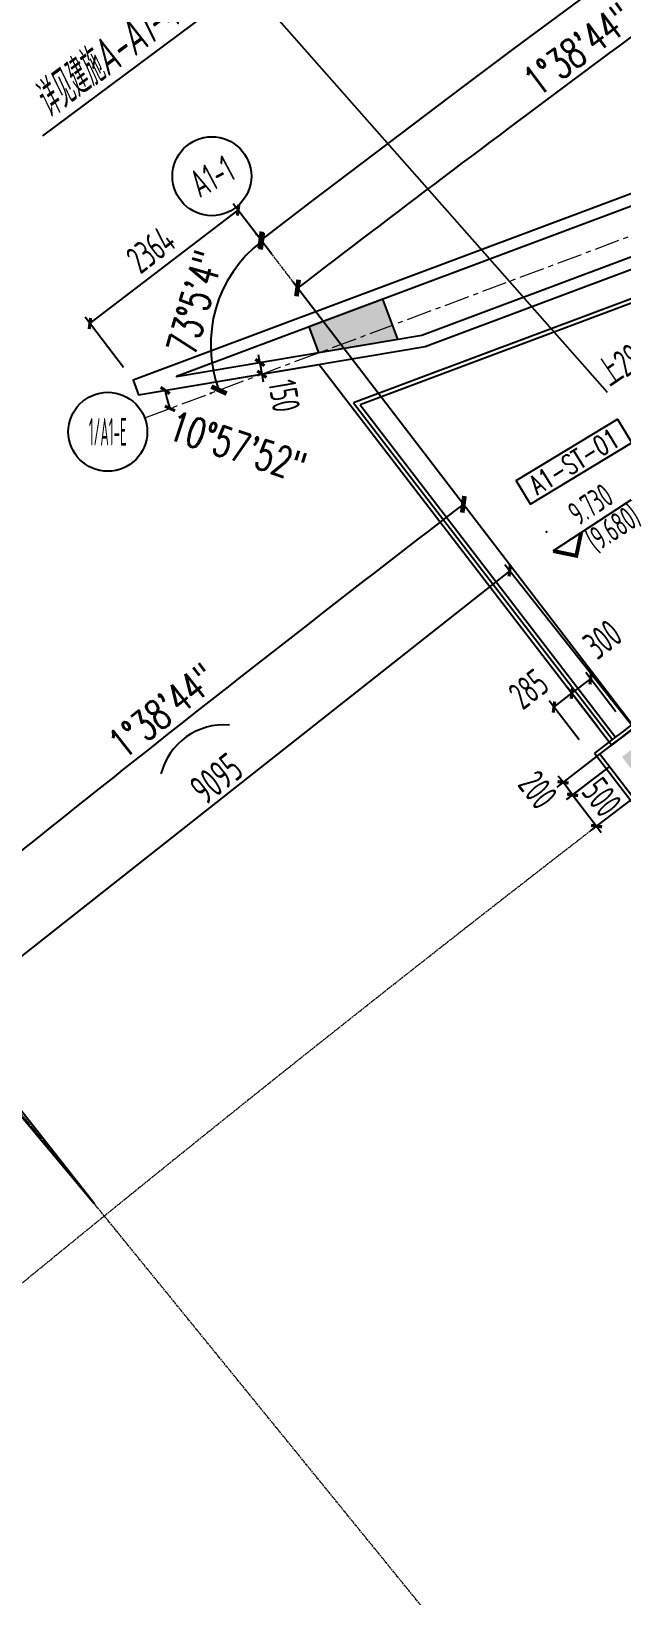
# Model space of a CAD drawing. Header units: millimetres. Extents: x 0 to 12110233, y -6694180 to 0.
# Drawn here: x 11578062 to 11585541, y -6453222 to -6433400 of the extents above; entities that cross this region are included whole.
import ezdxf
from ezdxf.enums import TextEntityAlignment as Align

# ---------------------------------------------------------------- set-up
doc = ezdxf.new("R2010")
doc.units = ezdxf.units.MM
doc.header["$LTSCALE"] = 10
doc.linetypes.add('A1-RG-AXIS-3~4F$0$CENTER', pattern=[50.8, 31.75, -6.35, 6.35, -6.35])
for name, color, linetype in [('A1-RD-3F$0$A-louban', 5, 'Continuous'), ('A1-RG-AXIS-3~4F$0$A-COLU-HATH', 8, 'Continuous'), ('A1-RG-AXIS-3~4F$0$A-COLUMN', 7, 'Continuous'), ('A1-RG-AXIS-3~4F$0$A-DIMS-100', 1, 'Continuous'), ('A1-RG-AXIS-3~4F$0$A-SYMB-NAME', 13, 'Continuous'), ('A1-RG-AXIS-3~4F$0$A2-RG-AXIS-150$0$A-DIMS-100', 1, 'Continuous'), ('A1-RG-AXIS-3~4F$0$A2-RG-AXIS-150$0$A-SYMB', 4, 'Continuous'), ('A1-RI-F3$0$$1$A-SYMB-NUMB-T', 4, 'Continuous'), ('A1-RI-F3$0$$3$A-SYMB', 4, 'Continuous'), ('A1-RI-F3$0$A-DIMS-1：100', 1, 'Continuous'), ('A1-RI-F3$0$A-STRS-HRAL', 3, 'Continuous'), ('A1-RI-F3$0$A-SYMB', 4, 'Continuous'), ('A1-RI-F3$0$A-SYMB-NAME', 4, 'Continuous'), ('A1-RI-F3$0$A-TEXT', 4, 'Continuous'), ('A1-RI-F3$0$A-TEXT1', 4, 'Continuous'), ('A1-RI-F3$0$A-WALL', 7, 'Continuous'), ('A1-RI-F3$0$A2-RG-AXIS-150$0$A-DIMS-100', 1, 'Continuous'), ('A1-RI-F3$0$外保温', 41, 'Continuous')]:
    doc.layers.add(name, color=color, linetype=linetype)
doc.layers.add('A1-RD-3F$0$A-WALL', color=7, linetype='Continuous', lineweight=9)
doc.layers.add('A1-RG-AXIS-3~4F$0$A-GRID', color=1, linetype='A1-RG-AXIS-3~4F$0$CENTER', lineweight=9)
doc.styles.add('A1-RG-AXIS-3~4F$0$A1-RG-AXIS$0$XD2008', font='xd-hzs.shx', dxfattribs={"width": 0.7, "bigfont": 'xd-hztxt.shx'})
doc.styles.add('A1-RG-AXIS-3~4F$0$A2-RG-AXIS-150$0$XD2008', font='romans.shx', dxfattribs={"width": 0.7})
doc.styles.add('A1-RG-AXIS-3~4F$0$XD2008', font='xd-hzs.shx', dxfattribs={"width": 0.7, "bigfont": 'xd-hztxt.shx'})
doc.styles.add('A1-RI-F3$0$$1$ECADI-TXT', font='simplex.shx', dxfattribs={"bigfont": 'hztxt.shx'})
doc.styles.add('A1-RI-F3$0$A2-RG-AXIS-150$0$XD2008', font='romans.shx', dxfattribs={"width": 0.7})
doc.styles.add('A1-RI-F3$0$ECADI', font='gbeitc.shx', dxfattribs={"width": 0.7, "bigfont": 'gbcbig.shx'})
doc.styles.add('A1-RI-F3$0$HZTXT', font='hzs-1.shx', dxfattribs={"width": 0.7, "bigfont": 'xd-hztxt.shx'})
doc.styles.add('A1-RI-F3$0$XD2008', font='xd-hzs.shx', dxfattribs={"width": 0.7, "bigfont": 'xd-hztxt.shx'})
doc.dimstyles.new('A1-RG-AXIS-3~4F$0$A2-RG-AXIS-150$0$XD100', dxfattribs={"dimscale": 100, "dimtxt": 5.5, "dimasz": 1.5, "dimexe": 1, "dimexo": 2, "dimgap": 0.5, "dimtad": 1, "dimdec": 0, "dimdsep": 46, "dimtxsty": 'A1-RG-AXIS-3~4F$0$A2-RG-AXIS-150$0$XD2008', "dimblk": 'A1-RG-AXIS-3~4F$0$A2-RG-AXIS-150$0$_ArchTick', "dimcen": 2.5, "dimclrt": 4, "dimaunit": 1, "dimadec": 3, "dimazin": 0, "dimtfac": 1, "dimtdec": 0, "dimtix": 1, "dimtmove": 0, "dimatfit": 3, "dimfxl": 0, "dimtolj": 1, "dimtzin": 0, "dimarcsym": 0})
doc.dimstyles.new('A1-RG-AXIS-3~4F$0$XD100$0', dxfattribs={"dimscale": 100, "dimtxt": 5.5, "dimasz": 1, "dimexe": 1, "dimexo": 2, "dimgap": 0.5, "dimtad": 1, "dimdec": 0, "dimdsep": 46, "dimtxsty": 'A1-RG-AXIS-3~4F$0$XD2008', "dimblk": 'A1-RG-AXIS-3~4F$0$_ArchTick', "dimblk1": 'A1-RG-AXIS-3~4F$0$_ArchTick', "dimblk2": 'A1-RG-AXIS-3~4F$0$_ArchTick', "dimsah": 1, "dimcen": 2.5, "dimclrt": 4, "dimazin": 0, "dimtfac": 1, "dimtdec": 0, "dimtix": 1, "dimtmove": 0, "dimatfit": 3, "dimfxl": 0, "dimtolj": 1, "dimtzin": 0, "dimarcsym": 0})
doc.dimstyles.new('A1-RI-F3$0$A2-RG-AXIS-150$0$XD100', dxfattribs={"dimscale": 100, "dimtxt": 5.5, "dimasz": 1.5, "dimexe": 1, "dimexo": 2, "dimgap": 0.5, "dimtad": 1, "dimdec": 0, "dimdsep": 46, "dimtxsty": 'A1-RI-F3$0$A2-RG-AXIS-150$0$XD2008', "dimblk": 'A1-RI-F3$0$A2-RG-AXIS-150$0$_ArchTick', "dimcen": 2.5, "dimclrt": 4, "dimaunit": 1, "dimadec": 3, "dimazin": 0, "dimtfac": 1, "dimtdec": 0, "dimtix": 1, "dimtmove": 0, "dimatfit": 3, "dimfxl": 0, "dimtolj": 1, "dimtzin": 0, "dimarcsym": 0})
doc.dimstyles.new('A1-RI-F3$0$XD100$0', dxfattribs={"dimscale": 100, "dimtxt": 3.5, "dimasz": 2, "dimexe": 1, "dimexo": 2, "dimgap": 1, "dimtad": 1, "dimdec": 0, "dimdsep": 46, "dimtxsty": 'A1-RI-F3$0$XD2008', "dimblk1": 'A1-RI-F3$0$_ArchTick', "dimblk2": 'A1-RI-F3$0$_ArchTick', "dimsah": 1, "dimcen": 2.5, "dimclrd": 1, "dimclre": 1, "dimclrt": 4, "dimaunit": 1, "dimadec": 0, "dimazin": 0, "dimtfac": 1, "dimtdec": 0, "dimtix": 1, "dimtmove": 2, "dimatfit": 3, "dimfxl": 0, "dimtolj": 1, "dimtzin": 0, "dimarcsym": 0})

# ---------------------------------------------------------------- blocks, each defined once
blk = doc.blocks.new('A1-RD-3F')
at = {"layer": 'A1-RD-3F$0$A-louban'}
for points in [[(11599886.9, -6431539.1, 0.0010212), (11598815.6, -6432271.8), (11599013.3, -6432560.7, 0.0021008), (11596821.2, -6434080.1), (11596618.8, -6433794.5, 0.0010212), (11595556.7, -6434540.6), (11595758, -6434826.9, 0.0012516), (11594461.9, -6435746.2), (11594256.9, -6435462.5, 0.0010212), (11593201.7, -6436218.2), (11593405.6, -6436502.7, 0.00796), (11585265.2, -6442556.7), (11591833.5, -6451130.2, -0.0000802), (11592786.2, -6450400.5), (11594671.5, -6452861.4, 0.0021656), (11592588.1, -6454464.8), (11599156.3, -6462911.6, -0.0824084)], [(11581709, -6437622.2), (11585413.3, -6442443.3, -0.007574), (11593127.2, -6436703.1), (11591215.5, -6434046.5), (11593017.9, -6432913.5), (11592898, -6432744.9), (11579351.2, -6437820.9), (11579421.4, -6438008.2), (11581709, -6437622.2)]]:
    blk.add_lwpolyline(points, format="xyb", dxfattribs=at)
at = {"layer": 'A1-RD-3F$0$A-WALL', "linetype": 'ByBlock'}
blk.add_lwpolyline([(11590073.4, -6434764.4), (11593017.9, -6432913.5), (11592898, -6432744.9), (11579351.2, -6437820.9), (11579421.4, -6438008.2), (11583050.4, -6437395.9)], close=True, dxfattribs=at)
blk = doc.blocks.new('A1-RI-F3$0$_ArchTick')
at = {"color": 0, "linetype": 'ByBlock', "const_width": 0.4}
blk.add_lwpolyline([(-0.5, -0.5), (0.5, 0.5)], dxfattribs=at)
blk = doc.blocks.new('*D153')
at = {"layer": 'A1-RI-F3$0$A-DIMS-1：100', "color": 1, "linetype": 'ByBlock', "lineweight": -2}
for p, q in [((11585230, -6442205), (11584849, -6441709)), ((11585003, -6442380), (11584622, -6441883)), ((11584683, -6441963), (11584910, -6441788))]:
    blk.add_line(p, q, dxfattribs=at)
at = {"layer": 'A1-RI-F3$0$A-DIMS-1：100', "color": 1, "linetype": 'ByBlock', "lineweight": -2, "xscale": 100, "yscale": 100, "zscale": 100}
for p, rotation in [((11584910, -6441788), 37.54809066456558), ((11584683, -6441963), 217.5480906645656)]:
    blk.add_blockref('A1-RI-F3$0$_ArchTick', p, dxfattribs=dict(at, rotation=rotation))
at = {"layer": 'A1-RI-F3$0$A-DIMS-1：100', "color": 4, "linetype": 'ByBlock', "insert": (11584361, -6441734), "char_height": 350, "attachment_point": 5, "rotation": 37.5481, "style": 'A1-RI-F3$0$XD2008'}
blk.add_mtext('\\A1;285', dxfattribs=at)
blk = doc.blocks.new('*D65')
at = {"layer": 'A1-RI-F3$0$A-DIMS-1：100', "color": 1, "linetype": 'ByBlock', "lineweight": -2}
for p, q in [((11585231, -6442205), (11584849, -6441709)), ((11584910, -6441788), (11585148, -6441605)), ((11585468, -6442023), (11585087, -6441526))]:
    blk.add_line(p, q, dxfattribs=at)
at = {"layer": 'A1-RI-F3$0$A-DIMS-1：100', "color": 1, "linetype": 'ByBlock', "lineweight": -2, "xscale": 100, "yscale": 100, "zscale": 100}
for p, rotation in [((11585148, -6441605), 37.5372823591136), ((11584910, -6441788), 217.5372823591136)]:
    blk.add_blockref('A1-RI-F3$0$_ArchTick', p, dxfattribs=dict(at, rotation=rotation))
at = {"layer": 'A1-RI-F3$0$A-DIMS-1：100', "color": 4, "linetype": 'ByBlock', "insert": (11585298, -6441105), "char_height": 350, "attachment_point": 5, "rotation": 37.5373, "style": 'A1-RI-F3$0$XD2008'}
blk.add_mtext('\\A1;300', dxfattribs=at)
blk = doc.blocks.new('A1-RI-F3$0$A1wenzi')
at = {"layer": 'A1-RI-F3$0$A-SYMB-NAME', "style": 'A1-RI-F3$0$HZTXT', "width": 0.7}
blk.add_attdef('QIANGDIANG', (11589786, -6445221), '', height=350, dxfattribs=at)
blk = doc.blocks.new('A1-RI-F3$0$$1$ECADI-TAG-CODE')
at = {"layer": 'A1-RI-F3$0$$1$A-SYMB-NUMB-T', "color": 1}
blk.add_lwpolyline([(0, 3.5), (15, 3.5), (15, 0), (0, 0)], close=True, dxfattribs=at)
at = {"layer": 'A1-RI-F3$0$$1$A-SYMB-NUMB-T', "style": 'A1-RI-F3$0$$1$ECADI-TXT', "width": 0.7}
blk.add_attdef('CODE', text='', height=2.5, dxfattribs=at).set_placement((7.5, 1.75), align=Align.MIDDLE_CENTER)
blk = doc.blocks.new('*D263')
at = {"layer": 'A1-RI-F3$0$A-DIMS-1：100', "color": 1, "linetype": 'ByBlock', "lineweight": -2}
for p, q in [((11578805, -6437103), (11580682, -6435665)), ((11581109, -6436223), (11580621, -6435586)), ((11579232, -6437661), (11578744, -6437024))]:
    blk.add_line(p, q, dxfattribs=at)
at = {"layer": 'A1-RI-F3$0$A-DIMS-1：100', "color": 1, "linetype": 'ByBlock', "lineweight": -2, "xscale": 100, "yscale": 100, "zscale": 100}
for p, rotation in [((11580682, -6435665), 37.45663385730957), ((11578805, -6437103), 217.4566338573096)]:
    blk.add_blockref('A1-RI-F3$0$_ArchTick', p, dxfattribs=dict(at, rotation=rotation))
at = {"layer": 'A1-RI-F3$0$A-DIMS-1：100', "color": 4, "linetype": 'ByBlock', "insert": (11579576, -6436166), "char_height": 350, "attachment_point": 5, "rotation": 37.4566, "style": 'A1-RI-F3$0$XD2008'}
blk.add_mtext('\\A1;2364', dxfattribs=at)
blk = doc.blocks.new('A1-RI-F3$0$ECADI-TAG-HGHT（国标）')
at = {"color": 1}
blk.add_line((-2.12, 2.12), (11.77, 2.12), dxfattribs=at)
at = {"color": 1, "const_width": 0.5}
blk.add_lwpolyline([(-2.12, 2.12), (0, 0), (2.12, 2.12)], dxfattribs=at)
at = {"color": 1}
blk.add_point((-1.48, 4.6), dxfattribs=at)
at = {"style": 'A1-RI-F3$0$XD2008', "width": 0.7}
blk.add_attdef('FL', text='', height=3, dxfattribs=at).set_placement((-2.69, 2.97), align=Align.RIGHT)
for tag, p in [('F.F.L.', (2.28, 2.97)), ('T.O.S.', (2.28, -1.1))]:
    blk.add_attdef(tag, p, '', height=3, dxfattribs=at)
blk = doc.blocks.new('A1-RG-AXIS-3~4F$0$A2-RG-AXIS-150$0$_ArchTick')
at = {"color": 0, "linetype": 'ByBlock', "const_width": 0.4}
blk.add_lwpolyline([(-0.5, -0.5), (0.5, 0.5)], dxfattribs=at)
blk = doc.blocks.new('*D710')
at = {"layer": 'A1-RG-AXIS-3~4F$0$A2-RG-AXIS-150$0$A-DIMS-100', "color": 0, "lineweight": -2, "ltscale": 3}
for p, q in [((11580905, -6435961), (11580920, -6435981)), ((11580323, -6437991), (11580346, -6437982))]:
    blk.add_line(p, q, dxfattribs=at)
blk.add_arc((11581983, -6437369), 1648, 127.4566, 200.5411, dxfattribs=at)
at = {"layer": 'A1-RG-AXIS-3~4F$0$A2-RG-AXIS-150$0$A-DIMS-100', "color": 0, "lineweight": -2, "ltscale": 3, "xscale": 150, "yscale": 150, "zscale": 150}
for p, rotation in [((11580981, -6436060), 37.45663385736584), ((11580440, -6437947), 290.5410956434191)]:
    blk.add_blockref('A1-RG-AXIS-3~4F$0$A2-RG-AXIS-150$0$_ArchTick', p, dxfattribs=dict(at, rotation=rotation))
at = {"layer": 'A1-RG-AXIS-3~4F$0$A2-RG-AXIS-150$0$A-DIMS-100', "color": 4, "ltscale": 3, "insert": (11580136, -6436839), "char_height": 375, "attachment_point": 5, "rotation": 73.9989, "style": 'A1-RG-AXIS-3~4F$0$A2-RG-AXIS-150$0$XD2008'}
blk.add_mtext('\\A1;73°5\'4"', dxfattribs=at)
blk = doc.blocks.new('*D711')
at = {"layer": 'A1-RG-AXIS-3~4F$0$A2-RG-AXIS-150$0$A-DIMS-100', "color": 0, "lineweight": -2, "ltscale": 3}
for p, q in [((11670910, -6387267), (11670916, -6387284)), ((11580897, -6435951), (11580908, -6435965))]:
    blk.add_line(p, q, dxfattribs=at)
blk.add_arc((11778732, -6694179), 325182, 109.35703, 127.45663, dxfattribs=at)
at = {"layer": 'A1-RG-AXIS-3~4F$0$A2-RG-AXIS-150$0$A-DIMS-100', "color": 0, "lineweight": -2, "ltscale": 3, "xscale": 150, "yscale": 150, "zscale": 150}
for p, rotation in [((11670949, -6387378), 19.35703132825471), ((11580969, -6436044), 217.4566338573137)]:
    blk.add_blockref('A1-RG-AXIS-3~4F$0$A2-RG-AXIS-150$0$_ArchTick', p, dxfattribs=dict(at, rotation=rotation))
at = {"layer": 'A1-RG-AXIS-3~4F$0$A2-RG-AXIS-150$0$A-DIMS-100', "color": 4, "ltscale": 3, "insert": (11623903, -6407911), "char_height": 375, "attachment_point": 5, "rotation": 28.4068, "style": 'A1-RG-AXIS-3~4F$0$A2-RG-AXIS-150$0$XD2008'}
blk.add_mtext('\\A1;18°5\'59"', dxfattribs=at)
blk = doc.blocks.new('*D727')
at = {"layer": 'A1-RG-AXIS-3~4F$0$A2-RG-AXIS-150$0$A-DIMS-100', "color": 0, "lineweight": -2, "ltscale": 3}
for p, q in [((11593309, -6437189), (11588853, -6431013)), ((11586006, -6442619), (11581374, -6436574))]:
    blk.add_line(p, q, dxfattribs=at)
blk.add_arc((11778732, -6694179), 324415, 125.81122, 127.45663, dxfattribs=at)
at = {"layer": 'A1-RG-AXIS-3~4F$0$A2-RG-AXIS-150$0$A-DIMS-100', "color": 0, "lineweight": -2, "ltscale": 3, "xscale": 150, "yscale": 150, "zscale": 150}
for p, rotation in [((11588911, -6431094), 35.8112154456031), ((11581435, -6436653), 217.4566338573381)]:
    blk.add_blockref('A1-RG-AXIS-3~4F$0$A2-RG-AXIS-150$0$_ArchTick', p, dxfattribs=dict(at, rotation=rotation))
at = {"layer": 'A1-RG-AXIS-3~4F$0$A2-RG-AXIS-150$0$A-DIMS-100', "color": 4, "ltscale": 3, "insert": (11584990, -6433628), "char_height": 375, "attachment_point": 5, "rotation": 36.6339, "style": 'A1-RG-AXIS-3~4F$0$A2-RG-AXIS-150$0$XD2008'}
blk.add_mtext('\\A1;1°38\'44"', dxfattribs=at)
blk = doc.blocks.new('A1-RG-AXIS-3~4F$0$_ArchTick')
at = {"color": 0, "linetype": 'ByBlock', "const_width": 0.4}
blk.add_lwpolyline([(-0.5, -0.5), (0.5, 0.5)], dxfattribs=at)
blk = doc.blocks.new('*D728')
at = {"layer": 'A1-RG-AXIS-3~4F$0$A-DIMS-100', "color": 0, "lineweight": -2}
for p, q in [((11584122, -6440237), (11576983, -6445871)), ((11586004, -6442621), (11584061, -6440159)), ((11578864, -6448255), (11576921, -6445793))]:
    blk.add_line(p, q, dxfattribs=at)
at = {"layer": 'A1-RG-AXIS-3~4F$0$A-DIMS-100', "color": 0, "lineweight": -2, "xscale": 100, "yscale": 100, "zscale": 100}
for p, rotation in [((11584122, -6440237), 38.27934306320378), ((11576983, -6445871), 218.2793430632038)]:
    blk.add_blockref('A1-RG-AXIS-3~4F$0$_ArchTick', p, dxfattribs=dict(at, rotation=rotation))
at = {"layer": 'A1-RG-AXIS-3~4F$0$A-DIMS-100', "color": 4, "insert": (11580406, -6442868), "char_height": 375, "attachment_point": 5, "rotation": 38.2793, "style": 'A1-RG-AXIS-3~4F$0$XD2008'}
blk.add_mtext('\\A1;9095', dxfattribs=at)
blk = doc.blocks.new('*D730')
at = {"layer": 'A1-RG-AXIS-3~4F$0$A-DIMS-100', "color": 0, "lineweight": -2}
for p, q in [((11578860, -6448259), (11576846, -6445852)), ((11576910, -6445929), (11569936, -6451766)), ((11571885, -6454095), (11569871, -6451689))]:
    blk.add_line(p, q, dxfattribs=at)
at = {"layer": 'A1-RG-AXIS-3~4F$0$A-DIMS-100', "color": 0, "lineweight": -2, "xscale": 100, "yscale": 100, "zscale": 100}
for p, rotation in [((11576910, -6445929), 39.92476147491337), ((11569936, -6451766), 219.9247614749133)]:
    blk.add_blockref('A1-RG-AXIS-3~4F$0$_ArchTick', p, dxfattribs=dict(at, rotation=rotation))
at = {"layer": 'A1-RG-AXIS-3~4F$0$A-DIMS-100', "color": 4, "insert": (11573270, -6448665), "char_height": 375, "attachment_point": 5, "rotation": 39.9248, "style": 'A1-RG-AXIS-3~4F$0$XD2008'}
blk.add_mtext('\\A1;9095', dxfattribs=at)
blk = doc.blocks.new('*D729')
at = {"layer": 'A1-RG-AXIS-3~4F$0$A2-RG-AXIS-150$0$A-DIMS-100', "color": 0, "lineweight": -2, "ltscale": 3}
blk.add_arc((11778732, -6694179), 320963, 127.45663, 129.10205, dxfattribs=at)
at = {"layer": 'A1-RG-AXIS-3~4F$0$A2-RG-AXIS-150$0$A-DIMS-100', "color": 0, "lineweight": -2, "ltscale": 3, "xscale": 150, "yscale": 150, "zscale": 150}
for p, rotation in [((11583535, -6439394), 37.45663385731404), ((11576299, -6445104), 219.1020522690398)]:
    blk.add_blockref('A1-RG-AXIS-3~4F$0$A2-RG-AXIS-150$0$_ArchTick', p, dxfattribs=dict(at, rotation=rotation))
at = {"layer": 'A1-RG-AXIS-3~4F$0$A2-RG-AXIS-150$0$A-DIMS-100', "color": 4, "ltscale": 3, "insert": (11579727, -6442008), "char_height": 375, "attachment_point": 5, "rotation": 38.2793, "style": 'A1-RG-AXIS-3~4F$0$A2-RG-AXIS-150$0$XD2008'}
blk.add_mtext('\\A1;1°38\'44"', dxfattribs=at)
blk = doc.blocks.new('A1-RG-AXIS-3~4F$0$colu')
at = {"layer": 'A1-RG-AXIS-3~4F$0$A-COLU-HATH', "linetype": 'ByBlock'}
h = blk.add_hatch(color=256, dxfattribs=at)
h.paths.add_polyline_path([(11645506, -6407138), (11645842, -6407864), (11645388, -6408074), (11645053, -6407348)])
h.paths.add_polyline_path([(11672567, -6404095), (11672841, -6404846), (11673311, -6404675), (11673037, -6403924)])
h.paths.add_polyline_path([(11669749, -6396288), (11670092, -6397229), (11670562, -6397058), (11670219, -6396117)])
h.paths.add_polyline_path([(11648218, -6414201), (11648554, -6414927), (11649008, -6414718), (11648672, -6413991)])
h.paths.add_polyline_path([(11630302, -6423285), (11630693, -6423983), (11631129, -6423739), (11630739, -6423040)])
h.paths.add_polyline_path([(11626248, -6416039), (11626639, -6416737), (11627075, -6416493), (11626684, -6415795)])
h.paths.add_polyline_path([(11604911, -6438704), (11605417, -6439448), (11605996, -6439055), (11605490, -6438311)])
h.paths.add_polyline_path([(11612319, -6433818), (11612802, -6434577), (11613393, -6434200), (11612909, -6433442)])
h.paths.add_polyline_path([(11678236, -6409178), (11678568, -6410121), (11679228, -6409889), (11678897, -6408946)])
h.paths.add_polyline_path([(11591264, -6433839), (11591159, -6433557), (11590222, -6433908), (11590400, -6434382)])
h.paths.add_polyline_path([(11582706, -6437301), (11582516, -6436795), (11581580, -6437146), (11581700, -6437471)])
h.paths.add_polyline_path([(11606395, -6455924), (11606921, -6456654), (11607489, -6456244), (11606962, -6455514)])
h.paths.add_polyline_path([(11613307, -6451074), (11613812, -6451818), (11614392, -6451425), (11613886, -6450680)])
h.paths.add_polyline_path([(11620356, -6446424), (11620839, -6447183), (11621430, -6446806), (11620946, -6446047)])
h.paths.add_polyline_path([(11627535, -6441978), (11627997, -6442751), (11628598, -6442392), (11628136, -6441619)])
h.paths.add_polyline_path([(11634839, -6437741), (11635279, -6438526), (11635889, -6438184), (11635450, -6437399)])
h.paths.add_polyline_path([(11642262, -6433715), (11642678, -6434512), (11643299, -6434188), (11642882, -6433391)])
h.paths.add_polyline_path([(11657439, -6426310), (11657809, -6427131), (11658447, -6426843), (11658077, -6426022)])
h.paths.add_polyline_path([(11665180, -6422938), (11665527, -6423769), (11666173, -6423499), (11665826, -6422668)])
h.paths.add_polyline_path([(11673015, -6419789), (11673338, -6420629), (11673991, -6420379), (11673669, -6419538)])
h.paths.add_polyline_path([(11675949, -6402668), (11676281, -6403611), (11676941, -6403379), (11676610, -6402436)])
h.paths.add_polyline_path([(11632163, -6412872), (11631542, -6413196), (11632283, -6414615), (11632904, -6414290)])
h.paths.add_polyline_path([(11648553, -6404923), (11647915, -6405211), (11648573, -6406669), (11649211, -6406381)])
h.paths.add_polyline_path([(11590472, -6449024), (11591080, -6449817), (11591635, -6449392), (11591027, -6448598)])
h.paths.add_polyline_path([(11601626, -6449315), (11602153, -6450044), (11602720, -6449635), (11602194, -6448905)])
h.paths.add_polyline_path([(11597647, -6443800), (11598174, -6444530), (11598741, -6444120), (11598215, -6443391)])
h.paths.add_polyline_path([(11600306, -6431919), (11600812, -6432664), (11601391, -6432270), (11600885, -6431526)])
h.paths.add_polyline_path([(11615974, -6439552), (11616458, -6440311), (11617048, -6439934), (11616564, -6439175)])
h.paths.add_polyline_path([(11615655, -6422109), (11616117, -6422881), (11616718, -6422522), (11616256, -6421750)])
h.paths.add_polyline_path([(11619863, -6429147), (11620325, -6429919), (11620926, -6429560), (11620464, -6428788)])
h.paths.add_polyline_path([(11630859, -6430629), (11631299, -6431414), (11631910, -6431072), (11631470, -6430287)])
h.paths.add_polyline_path([(11627539, -6424694), (11627978, -6425480), (11628589, -6425138), (11628150, -6424353)])
h.paths.add_polyline_path([(11638488, -6426491), (11638905, -6427289), (11639525, -6426965), (11639108, -6426167)])
h.paths.add_polyline_path([(11646232, -6422575), (11646626, -6423384), (11647255, -6423078), (11646862, -6422268)])
h.paths.add_polyline_path([(11654086, -6418882), (11654456, -6419702), (11655094, -6419414), (11654724, -6418594)])
h.paths.add_polyline_path([(11659423, -6409141), (11659770, -6409971), (11660416, -6409702), (11660069, -6408871)])
h.paths.add_polyline_path([(11662042, -6415416), (11662388, -6416247), (11663034, -6415977), (11662688, -6415147)])
h.paths.add_polyline_path([(11670094, -6412181), (11670417, -6413021), (11671070, -6412770), (11670748, -6411930)])
edge = h.paths.add_edge_path()
edge.add_arc((11595249, -6454684), 425, 0, 360)
h.paths.add_polyline_path([(11585545, -6442594), (11586154, -6443388), (11586709, -6442962), (11586101, -6442168)])
h.paths.add_polyline_path([(11592849, -6437150), (11593376, -6437880), (11593943, -6437471), (11593417, -6436741)])
h.paths.add_polyline_path([(11608730, -6444330), (11609235, -6445075), (11609815, -6444682), (11609309, -6443937)])
h.paths.add_polyline_path([(11607910, -6426904), (11608394, -6427663), (11608984, -6427286), (11608500, -6426527)])
h.paths.add_polyline_path([(11623353, -6434983), (11623815, -6435756), (11624415, -6435396), (11623953, -6434624)])
h.paths.add_polyline_path([(11623535, -6417538), (11623974, -6418324), (11624585, -6417982), (11624146, -6417197)])
h.paths.add_polyline_path([(11635339, -6420464), (11635756, -6421262), (11636376, -6420938), (11635960, -6420140)])
h.paths.add_polyline_path([(11643258, -6416460), (11643651, -6417269), (11644281, -6416963), (11643887, -6416153)])
h.paths.add_polyline_path([(11651288, -6412684), (11651658, -6413504), (11652296, -6413216), (11651926, -6412396)])
h.paths.add_polyline_path([(11656266, -6401573), (11656651, -6402496), (11657297, -6402226), (11656912, -6401304)])
h.paths.add_polyline_path([(11664718, -6398177), (11665077, -6399111), (11665730, -6398860), (11665372, -6397926)])
h.paths.add_polyline_path([(11667657, -6405832), (11667980, -6406673), (11668633, -6406422), (11668311, -6405582)])
h.paths.add_polyline_path([(11673265, -6395025), (11673596, -6395969), (11674256, -6395737), (11673925, -6394793)])
edge = h.paths.add_edge_path()
edge.add_arc((11681417, -6417175), 425, 0, 360)
edge = h.paths.add_edge_path()
edge.add_arc((11600176, -6461115), 425, 0, 360)
edge = h.paths.add_edge_path()
edge.add_arc((11640554, -6410101), 425, 0, 360)
at = {"layer": 'A1-RG-AXIS-3~4F$0$A-COLUMN'}
blk.add_lwpolyline([(11582706, -6437301), (11582516, -6436795), (11581580, -6437146), (11581700, -6437471)], close=True, dxfattribs=at)
blk = doc.blocks.new('A1-RG-AXIS-3~4F$0$A1zhouhao')
at = {"color": 13}
blk.add_circle((11937809, -6402822), 500, dxfattribs=at)
at = {"style": 'A1-RG-AXIS-3~4F$0$A1-RG-AXIS$0$XD2008', "width": 0.7}
blk.add_attdef('GRID', text='', height=500, dxfattribs=at).set_placement((11937809, -6402822), align=Align.MIDDLE)
blk = doc.blocks.new('*D530')
at = {"layer": 'A1-RI-F3$0$A-DIMS-1：100', "color": 1, "linetype": 'ByBlock', "lineweight": -2}
for p, q in [((11585387, -6442715), (11584839, -6443135)), ((11584919, -6443074), (11584858, -6442995)), ((11584919, -6443074), (11585223, -6443471)), ((11585691, -6443112), (11585143, -6443531)), ((11585223, -6443471), (11585283, -6443550))]:
    blk.add_line(p, q, dxfattribs=at)
at = {"layer": 'A1-RI-F3$0$A-DIMS-1：100', "color": 1, "linetype": 'ByBlock', "lineweight": -2, "xscale": 100, "yscale": 100, "zscale": 100}
for p, rotation in [((11584919, -6443074), 307.4566338493633), ((11585223, -6443471), 127.4566338493633)]:
    blk.add_blockref('A1-RI-F3$0$_ArchTick', p, dxfattribs=dict(at, rotation=rotation))
at = {"layer": 'A1-RI-F3$0$A-DIMS-1：100', "color": 4, "linetype": 'ByBlock', "insert": (11585289, -6443105), "char_height": 350, "attachment_point": 5, "rotation": 307.4566, "style": 'A1-RI-F3$0$XD2008'}
blk.add_mtext('\\A1;500', dxfattribs=at)
blk = doc.blocks.new('*D531')
at = {"layer": 'A1-RI-F3$0$A-DIMS-1：100', "color": 1, "linetype": 'ByBlock', "lineweight": -2}
for p, q in [((11585265, -6442557), (11584718, -6442977)), ((11584798, -6442916), (11584737, -6442837)), ((11585387, -6442716), (11584840, -6443135)), ((11584919, -6443075), (11584798, -6442916)), ((11584919, -6443075), (11584980, -6443154))]:
    blk.add_line(p, q, dxfattribs=at)
at = {"layer": 'A1-RI-F3$0$A-DIMS-1：100', "color": 1, "linetype": 'ByBlock', "lineweight": -2, "xscale": 100, "yscale": 100, "zscale": 100}
for p, rotation in [((11584798, -6442916), 307.5198494456552), ((11584919, -6443075), 127.5198494456552)]:
    blk.add_blockref('A1-RI-F3$0$_ArchTick', p, dxfattribs=dict(at, rotation=rotation))
at = {"layer": 'A1-RI-F3$0$A-DIMS-1：100', "color": 4, "linetype": 'ByBlock', "insert": (11584478, -6443012), "char_height": 350, "attachment_point": 5, "rotation": 307.5198, "style": 'A1-RI-F3$0$XD2008'}
blk.add_mtext('\\A1;200', dxfattribs=at)
blk = doc.blocks.new('*D555')
at = {"layer": 'A1-RI-F3$0$A-DIMS-1：100', "color": 1, "linetype": 'ByBlock', "lineweight": -2}
for p, q in [((11580958, -6437597), (11580942, -6437498)), ((11580824, -6437619), (11580860, -6437613)), ((11580958, -6437597), (11580983, -6437745)), ((11580983, -6437745), (11581000, -6437843)), ((11580849, -6437767), (11580885, -6437761))]:
    blk.add_line(p, q, dxfattribs=at)
at = {"layer": 'A1-RI-F3$0$A-DIMS-1：100', "color": 1, "linetype": 'ByBlock', "lineweight": -2, "xscale": 100, "yscale": 100, "zscale": 100}
for p, rotation in [((11580958, -6437597), 279.5765400152728), ((11580983, -6437745), 99.57654001527284)]:
    blk.add_blockref('A1-RI-F3$0$_ArchTick', p, dxfattribs=dict(at, rotation=rotation))
at = {"layer": 'A1-RI-F3$0$A-DIMS-1：100', "color": 4, "linetype": 'ByBlock', "insert": (11581267, -6438020), "char_height": 350, "attachment_point": 5, "rotation": 279.5765, "style": 'A1-RI-F3$0$XD2008'}
blk.add_mtext('\\A1;150', dxfattribs=at)
blk = doc.blocks.new('A1-RI-F3$0$A2-RG-AXIS-150$0$_ArchTick')
at = {"color": 0, "linetype": 'ByBlock', "const_width": 0.4}
blk.add_lwpolyline([(-0.5, -0.5), (0.5, 0.5)], dxfattribs=at)
blk = doc.blocks.new('*D561')
at = {"layer": 'A1-RI-F3$0$A2-RG-AXIS-150$0$A-DIMS-100', "color": 0, "lineweight": -2, "ltscale": 3}
blk.add_arc((11580977, -6437746), 1236, 189.5765, 200.5411, dxfattribs=at)
at = {"layer": 'A1-RI-F3$0$A2-RG-AXIS-150$0$A-DIMS-100', "color": 0, "lineweight": -2, "ltscale": 3, "xscale": 100, "yscale": 100, "zscale": 100}
for p, rotation in [((11579758, -6437951), 99.57654001557928), ((11579819, -6438179), 290.5410956434039)]:
    blk.add_blockref('A1-RI-F3$0$A2-RG-AXIS-150$0$_ArchTick', p, dxfattribs=dict(at, rotation=rotation))
at = {"layer": 'A1-RI-F3$0$A2-RG-AXIS-150$0$A-DIMS-100', "color": 4, "ltscale": 3, "insert": (11580676, -6438660), "char_height": 375, "attachment_point": 5, "rotation": 341.8223, "style": 'A1-RI-F3$0$A2-RG-AXIS-150$0$XD2008'}
blk.add_mtext('\\A1;10°57\'52"', dxfattribs=at)
blk = doc.blocks.new('A1-RG-AXIS-3~4F')
at = {"layer": 'A1-RG-AXIS-3~4F$0$A-GRID'}
blk.add_line((11579499.7, -6438299.2), (11593044.4, -6433223.9), dxfattribs=at)
at = {"layer": 'A1-RG-AXIS-3~4F$0$A-GRID', "linetype": 'A1-RG-AXIS-3~4F$0$CENTER', "ltscale": 0.05}
blk.add_lwpolyline([(11682866.1, -6392336.6, 0.1037295), (11569674.9, -6456283.6, 0.1037295)], format="xyb", dxfattribs=at)
at = {"layer": 'A1-RG-AXIS-3~4F$0$A-GRID', "ltscale": 0.05}
blk.add_lwpolyline([(11690526.5, -6414141.6, 0.1045271), (11584753.6, -6473784.9, 0.1045271)], format="xyb", dxfattribs=at)
at = {"layer": 'A1-RG-AXIS-3~4F$0$A-GRID', "linetype": 'A1-RG-AXIS-3~4F$0$CENTER', "ltscale": 0.05}
for points in [[(11580654, -6435633.4), (11605955.9, -6468659.3)], [(11599551.6, -6473713.4), (11573311.8, -6441427.7)]]:
    blk.add_lwpolyline(points, dxfattribs=at)
blk.add_arc((11778731.9, -6694178.6), 308600, 107.574373, 131.323037, dxfattribs=at)
at = {"layer": 'A1-RG-AXIS-3~4F$0$A-GRID', "ltscale": 0.05}
blk.add_arc((11778731.9, -6694178.6), 301700, 107.53359, 131.336201, dxfattribs=at)
at = {"layer": 'A1-RG-AXIS-3~4F$0$A2-RG-AXIS-150$0$A-SYMB', "ltscale": 3}
blk.add_arc((11580503.6, -6443012.3), 824, 85.31064, 165.71288, dxfattribs=at)
at = {"layer": 'A1-RG-AXIS-3~4F$0$A-COLU-HATH', "linetype": 'ByBlock'}
blk.add_blockref('A1-RG-AXIS-3~4F$0$colu', (0, 0), dxfattribs=at)
at = {"layer": 'A1-RG-AXIS-3~4F$0$A-SYMB-NAME', "linetype": 'ByBlock'}
ref = blk.add_blockref('A1-RG-AXIS-3~4F$0$A1zhouhao', (-1966052.9, -6386342.3), dxfattribs=dict(at, rotation=28.00000001480177))
ref.add_attrib('GRID', 'A1-1', dxfattribs={"layer": '0', "color": 4, "height": 350, "rotation": 28, "style": 'A1-RG-AXIS-3~4F$0$A1-RG-AXIS$0$XD2008', "width": 0.7}).set_placement((11580349.9, -6435236.5), align=Align.MIDDLE)
ref = blk.add_blockref('A1-RG-AXIS-3~4F$0$A1zhouhao', (-358777.8, -35652.7), dxfattribs=at)
ref.add_attrib('GRID', '1/A1-E', dxfattribs={"layer": '0', "color": 4, "height": 350, "style": 'A1-RG-AXIS-3~4F$0$A1-RG-AXIS$0$XD2008', "width": 0.4}).set_placement((11579031.5, -6438474.6), align=Align.MIDDLE)
at = {"layer": 'A1-RG-AXIS-3~4F$0$A-DIMS-100'}
for p1, p2, distance, picture, middle in [((11586127.4, -6442777.8), (11578988.1, -6448411.9), -3236.4, '*D728', (11580405.7, -6442867.9)), ((11578988.1, -6448411.9), (11572013.5, -6454248.7), -3237.7, '*D730', (11573270.5, -6448665.2))]:
    dim = blk.add_aligned_dim(p1=p1, p2=p2, distance=distance, dimstyle='A1-RG-AXIS-3~4F$0$XD100$0', override={"dimtxt": 3.75}, dxfattribs=at)
    dim.commit()
    dim.dimension.update_dxf_attribs({"geometry": picture, "text_midpoint": middle})
at = {"layer": 'A1-RG-AXIS-3~4F$0$A2-RG-AXIS-150$0$A-DIMS-100', "ltscale": 3}
for base, center, p1, p2, picture, middle in [((11639299.9, -6400406.2), (11778731.9, -6694178.6), (11670976.3, -6387456), (11581018.9, -6436109.7), '*D711', (11623903.2, -6407910.6)), ((11586401.5, -6432923.4), (11778731.9, -6694178.6), (11593425.6, -6437351), (11586127.4, -6442777.8), '*D727', (11584990.3, -6433627.7)), ((11580530.3364, -6436590.1033), (11581983.2868, -6437368.577), (11581026.636, -6436119.8896), (11580510.2755, -6437920.5178), '*D710', (11580136.1629, -6436838.8831))]:
    dim = blk.add_angular_dim_3p(base=base, center=center, p1=p1, p2=p2, dimstyle='A1-RG-AXIS-3~4F$0$A2-RG-AXIS-150$0$XD100', override={"dimtxt": 3.75, "dimadec": 4}, dxfattribs=at)
    dim.commit()
    dim.dimension.update_dxf_attribs({"geometry": picture, "text_midpoint": middle})
dim = blk.add_angular_dim_2l(base=(11581104.8006, -6441273.9052), line1=((11580653.9597, -6435633.4466), (11605955.9287, -6468659.3414)), line2=((11599551.6042, -6473713.4241), (11573311.7619, -6441427.6682)), dimstyle='A1-RG-AXIS-3~4F$0$A2-RG-AXIS-150$0$XD100', override={"dimtxt": 3.75, "dimadec": 4}, dxfattribs=at)
dim.commit()
dim.dimension.update_dxf_attribs({"geometry": '*D729', "text_midpoint": (11579727.3288, -6442008.2336)})
blk = doc.blocks.new('A1-RI-F3')
at = {"layer": 'A1-RI-F3$0$A-STRS-HRAL', "ltscale": 0.25}
for p, q in [((11587983.8, -6435921.1), (11582145.8, -6438108.6)), ((11588023.2, -6435959.7), (11582226.6, -6438131.7)), ((11582145.8, -6438108.6), (11585422.5, -6442373.2)), ((11582226.6, -6438131.7), (11585462.2, -6442342.8))]:
    blk.add_line(p, q, dxfattribs=at)
at = {"layer": 'A1-RI-F3$0$A-TEXT'}
blk.add_lwpolyline([(11585362.9, -6437976.3), (11580790.6, -6432796), (11578205.7, -6434723.2)], dxfattribs=at)
at = {"layer": 'A1-RI-F3$0$A-WALL', "linetype": 'ByBlock'}
blk.add_line((11585265.4, -6442557), (11591833.5, -6451130.2), dxfattribs=at)
for points in [[(11590073.4, -6434764.4), (11593017.9, -6432913.5), (11592898, -6432744.9), (11579351.2, -6437820.9), (11579421.4, -6438008.2), (11583050.4, -6437395.9)], [(11590006.5, -6434629.2), (11592530.3, -6433042.8), (11579900.7, -6437775.2), (11583011.2, -6437250.4)]]:
    blk.add_lwpolyline(points, close=True, dxfattribs=at)
blk.add_arc((11778762.4, -6694218.3), 317450, 127.231057, 127.555907, dxfattribs=at)
at = {"layer": 'A1-RI-F3$0$外保温'}
blk.add_line((11585195.3, -6442547.8), (11591824.3, -6451200.3), dxfattribs=at)
blk.add_arc((11778762.4, -6694218.3), 317500, 127.231059, 127.564915, dxfattribs=at)
blk.add_blockref('A1-RG-AXIS-3~4F', (0, 0))
at = {"color": 3, "linetype": 'ByBlock'}
blk.add_blockref('A1-RD-3F', (0, 0), dxfattribs=at)
at = {"layer": 'A1-RI-F3$0$$3$A-SYMB', "xscale": 100.0000000091499, "yscale": 100.0000000091499, "zscale": 100.0000000091499, "rotation": 31.17820030091806}
blk.add_blockref('A1-RI-F3$0$$1$ECADI-TAG-CODE', (11584387.1, -6439390.5), dxfattribs=at).add_auto_attribs({'CODE': 'A1-ST-01'})
at = {"layer": 'A1-RI-F3$0$A-SYMB', "xscale": 100.0000000000574, "yscale": 100.0000000000574, "zscale": 100.0000000000574, "rotation": 33.27482151855185}
blk.add_blockref('A1-RI-F3$0$ECADI-TAG-HGHT（国标）', (11584966.5, -6440045.7), dxfattribs=at).add_auto_attribs({'F.F.L.': '9.730', 'T.O.S.': '(9.680)'})
at = {"layer": 'A1-RI-F3$0$A-TEXT', "linetype": 'ByBlock'}
ref = blk.add_blockref('A1-RI-F3$0$A1wenzi', (-1637003.7, -7623209.3), dxfattribs=dict(at, rotation=34.21570212758368))
ref.add_attrib('行政办公', '上29步', (11585404.3, -6437924.5), dxfattribs={"layer": 'A1-RI-F3$0$A-SYMB-NAME', "linetype": 'ByBlock', "height": 350, "rotation": 34.2157, "style": 'A1-RI-F3$0$XD2008', "width": 0.7})
at = {"layer": 'A1-RI-F3$0$A-TEXT', "style": 'A1-RI-F3$0$ECADI', "width": 0.7}
blk.add_text('详见建施A-A1-40-01', height=450, rotation=36.70618, dxfattribs=at).set_placement((11578305, -6434520.9, 0))
at = {"layer": 'A1-RI-F3$0$A-TEXT1', "style": 'A1-RI-F3$0$ECADI', "width": 0.7}
for tag, p in [('（-0.050）', (11743140.2, -6434229.8)), ('（结构标高）', (11749919, -6434229.8))]:
    blk.add_attdef(tag, p, '', height=321.4, dxfattribs=at)
at = {"layer": 'A1-RI-F3$0$A-DIMS-1：100', "linetype": 'ByBlock'}
for p1, p2, distance, picture, middle in [((11579353.8, -6437819.3), (11581230.7, -6436381.3), 902.5, '*D263', (11579576.2, -6436165.6)), ((11585545.5, -6442593.7), (11585849.5, -6442990.5), -789.6, '*D530', (11585289, -6443105))]:
    dim = blk.add_aligned_dim(p1=p1, p2=p2, distance=distance, dimstyle='A1-RI-F3$0$XD100$0', override={"dimasz": 1, "dimadec": 2, "dimazin": 2}, dxfattribs=at)
    dim.commit()
    dim.dimension.update_dxf_attribs({"geometry": picture, "text_midpoint": middle})
for base, p1, p2, angle, picture, middle in [((11580983.1, -6437744.7), (11581021.3, -6437586.1), (11581046.2, -6437734), 279.57654, '*D555', (11581266.8, -6438019.7)), ((11585147.7, -6441605.3), (11585352.4, -6442364), (11585590.3, -6442181.2), 37.53728, '*D65', (11585298.2, -6441104.6)), ((11584797.6, -6442916.1), (11585545.5, -6442593.7), (11585423.8, -6442435.2), 127.51985, '*D531', (11584477.6, -6443012))]:
    dim = blk.add_linear_dim(base=base, p1=p1, p2=p2, angle=angle, dimstyle='A1-RI-F3$0$XD100$0', override={"dimasz": 1, "dimadec": 2, "dimazin": 2}, dxfattribs=at)
    dim.commit()
    dim.dimension.update_dxf_attribs({"geometry": picture, "text_midpoint": middle, "dimtype": 129})
dim = blk.add_linear_dim(base=(11584909.8, -6441788.2), p1=(11585125.3, -6442538.6), p2=(11585352.4, -6442364), angle=37.54809, text='285', dimstyle='A1-RI-F3$0$XD100$0', override={"dimasz": 1, "dimadec": 2, "dimazin": 2}, dxfattribs=at)
dim.commit()
dim.dimension.update_dxf_attribs({"geometry": '*D153', "text_midpoint": (11584361.5, -6441733.9), "dimtype": 129})
at = {"layer": 'A1-RI-F3$0$A2-RG-AXIS-150$0$A-DIMS-100', "ltscale": 3}
dim = blk.add_angular_dim_2l(base=(11579773.4988, -6438028.6563), line1=((11579499.7429, -6438299.1669), (11593044.4439, -6433223.9346)), line2=((11579421.3717, -6438008.1639), (11583050.387, -6437395.8902)), dimstyle='A1-RI-F3$0$A2-RG-AXIS-150$0$XD100', override={"dimtxt": 3.75, "dimasz": 1, "dimadec": 4}, dxfattribs=at)
dim.commit()
dim.dimension.update_dxf_attribs({"geometry": '*D561', "text_midpoint": (11580591.0827, -6438920.0537), "dimtype": 130})

msp = doc.modelspace()

# ---------------------------------------------------------------- block references
msp.add_blockref('A1-RI-F3', (0, 0))

doc.saveas('drawing.dxf')
